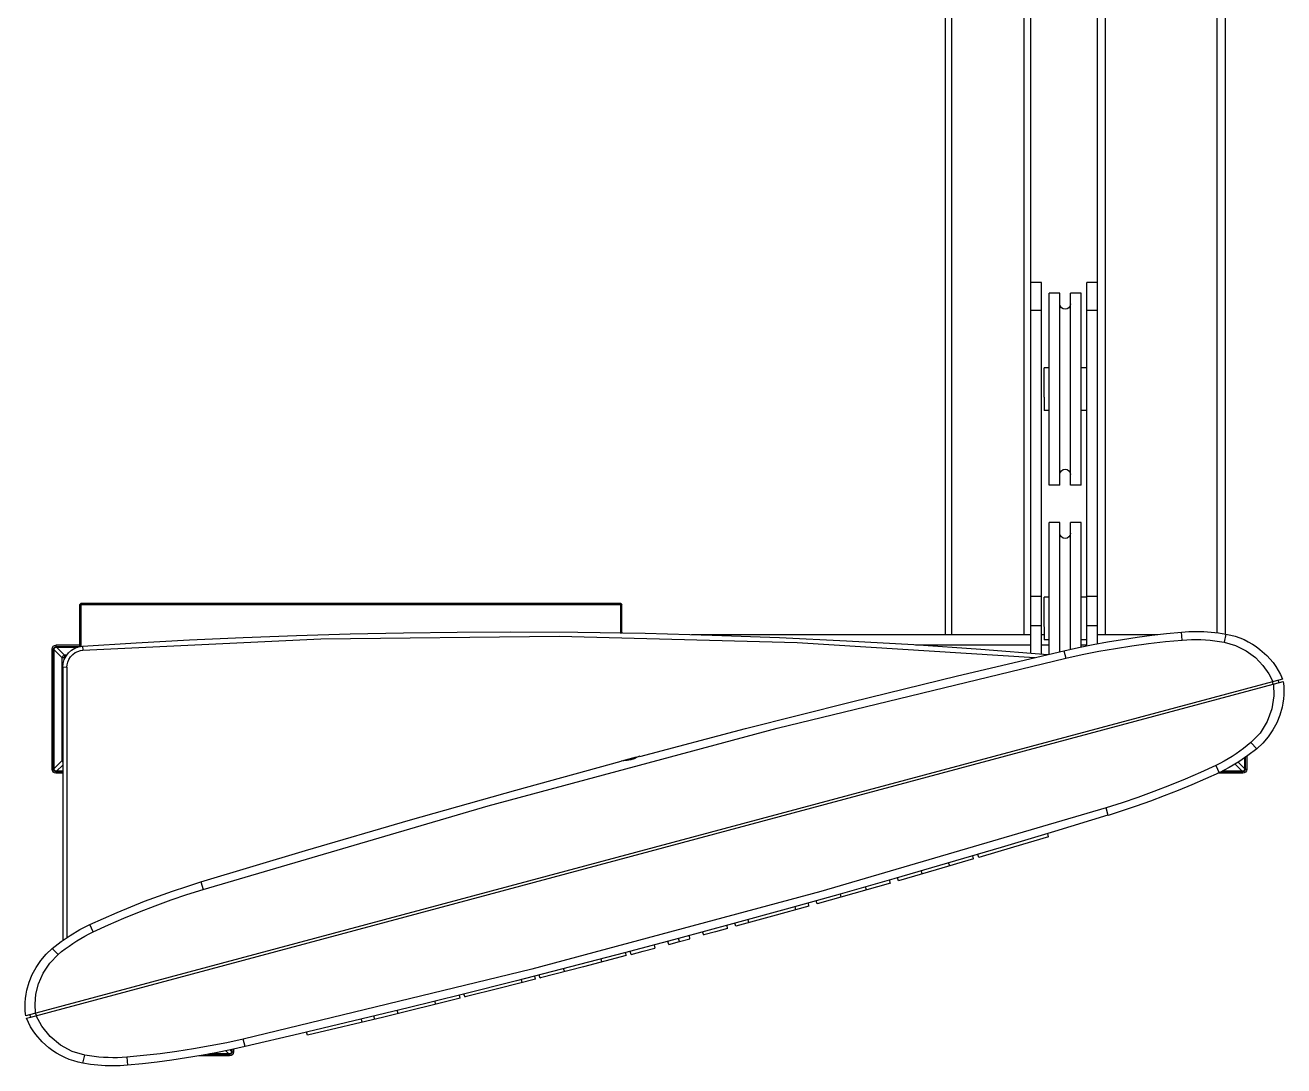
# Model space of a CAD drawing. Header units: millimetres. Extents: x 29224 to 62779, y 35576 to 54938.
# Drawn here: x 40014 to 40726, y 47058 to 47647 of the extents above; entities that cross this region are included whole.
import ezdxf

# ---------------------------------------------------------------- set-up
doc = ezdxf.new("R2010")
doc.units = ezdxf.units.MM
doc.linetypes.add('PEN_TYPE_1', pattern=[0])

# ---------------------------------------------------------------- blocks, each defined once
blk = doc.blocks.new('A$C022D36FF')
at = {"color": 7, "linetype": 'PEN_TYPE_1'}
for points in [[(1033.64, 238.98), (1033.64, 792.69)], [(1038.18, 244.17), (1038.18, 796.37)], [(992.14, 244.17), (992.14, 759.08)], [(995.9, 233.58), (995.9, 762.13)], [(947.59, 244.17), (947.59, 743.08)], [(951.35, 244.17), (951.35, 738.43)], [(1101.56, 245.18), (1101.56, 614.05)], [(1106.1, 244.45), (1106.1, 617.73)], [(1001.94, 443.44), (995.9, 443.44)], [(1001.94, 233.16), (1001.94, 443.44)], [(1033.64, 443.44), (1027.6, 443.44)], [(1027.6, 237.78), (1027.6, 443.44)], [(1012.38, 437.4), (1006.35, 437.4)], [(1006.35, 328.71), (1006.35, 437.4)], [(1012.38, 328.71), (1012.38, 437.4)], [(1024.46, 437.4), (1018.42, 437.4)], [(1018.42, 328.71), (1018.42, 437.4)], [(1024.46, 328.71), (1024.46, 437.4)], [(1018.42, 431.36), (1018.19, 430.19), (1017.54, 429.23), (1016.58, 428.58), (1015.4, 428.34), (1014.23, 428.58), (1013.27, 429.23), (1012.62, 430.19), (1012.38, 431.36)], [(1001.94, 427.54), (995.9, 427.54)], [(1033.64, 427.54), (1027.6, 427.54)], [(1006.35, 395.13), (1003.45, 395.13)], [(1003.45, 378.6), (1003.45, 395.13)], [(1027.6, 395.13), (1024.46, 395.13)], [(1003.45, 378.47), (1003.45, 370.98)], [(1006.35, 370.98), (1003.45, 370.98)], [(1027.6, 370.98), (1024.46, 370.98)], [(1012.38, 334.75), (1012.62, 335.92), (1013.27, 336.88), (1014.23, 337.52), (1015.4, 337.76), (1016.58, 337.52), (1017.54, 336.88), (1018.19, 335.92), (1018.42, 334.75)], [(1012.38, 328.71), (1006.35, 328.71)], [(1024.46, 328.71), (1018.42, 328.71)], [(1012.38, 307.57), (1006.35, 307.57)], [(1006.35, 233.03), (1006.35, 307.57)], [(1012.38, 234.46), (1012.38, 307.57)], [(1024.46, 307.57), (1018.42, 307.57)], [(1018.42, 235.82), (1018.42, 307.57)], [(1024.46, 237.16), (1024.46, 307.57)], [(1018.42, 301.53), (1018.19, 300.36), (1017.54, 299.4), (1016.58, 298.76), (1015.4, 298.52), (1014.23, 298.76), (1013.27, 299.4), (1012.62, 300.36), (1012.38, 301.53)], [(1001.94, 265.64), (995.9, 265.64)], [(1006.35, 265.3), (1003.45, 265.3)], [(1003.45, 248.76), (1003.45, 265.3)], [(1027.6, 265.3), (1024.46, 265.3)], [(1033.64, 265.64), (1027.6, 265.64)], [(457.37, 261.05), (458.12, 261.82)], [(457.37, 261.05), (457.37, 237.29)], [(458.12, 261.07), (457.75, 261.44)], [(763.77, 261.82), (458.12, 261.82)], [(763.77, 261.07), (458.12, 261.07)], [(458.12, 261.07), (458.12, 237.42)], [(763.77, 261.82), (764.52, 261.05)], [(763.77, 261.07), (764.14, 261.44)], [(763.77, 244.81), (763.77, 261.07)], [(764.52, 244.81), (764.52, 261.05)], [(459.18, 237.55), (489.44, 239.45), (519.71, 241.11), (549.99, 242.5), (580.28, 243.64), (610.58, 244.53), (640.89, 245.16), (671.21, 245.54), (701.53, 245.67), (739.58, 245.47), (777.63, 244.87), (815.66, 243.87), (853.68, 242.48), (891.69, 240.68), (929.68, 238.48), (967.64, 235.89), (1005.58, 232.89)], [(459.32, 235.29), (594.01, 241.8), (728.9, 243.3), (863.77, 239.76), (998.34, 231.2)], [(803.9, 244.17), (995.9, 244.17)], [(1001.94, 249.12), (995.9, 249.12)], [(1001.94, 244.17), (1003.45, 244.17)], [(1003.45, 248.63), (1003.45, 241.16)], [(1014.7, 235.01), (1022.93, 236.84), (1031.19, 238.52), (1039.48, 240.05), (1047.8, 241.44), (1056.13, 242.69), (1064.49, 243.79), (1072.87, 244.75), (1081.26, 245.56)], [(1033.64, 249.12), (1027.6, 249.12)], [(1033.64, 244.17), (1067.89, 244.17)], [(1081.26, 245.56), (1085.47, 245.83), (1089.7, 245.92), (1093.91, 245.82), (1098.11, 245.55), (1102.3, 245.09), (1106.46, 244.45)], [(1081.66, 241.03), (1081.26, 245.56)], [(1106.46, 244.45), (1105.35, 239.83)], [(1106.46, 244.45), (1109.12, 243.9), (1111.71, 243.18), (1114.24, 242.31), (1116.71, 241.29), (1119.09, 240.12), (1121.39, 238.81), (1123.6, 237.37), (1125.72, 235.79), (1129.65, 232.26), (1133.12, 228.26), (1134.68, 226.09), (1136.1, 223.82), (1137.38, 221.46), (1138.52, 219)], [(441.88, 235.95), (442.05, 236.8), (442.51, 237.5), (443.2, 237.96), (444.04, 238.14)], [(441.88, 235.95), (442.72, 235.95)], [(441.88, 167.84), (441.88, 235.95)], [(442.72, 235.95), (442.83, 236.47), (443.11, 236.9), (443.53, 237.18), (444.04, 237.29)], [(442.72, 167.84), (442.72, 235.95)], [(442.95, 235.63), (443.03, 236.08), (443.23, 236.48), (443.52, 236.78), (443.91, 236.98), (444.38, 237.05)], [(447.54, 231.04), (442.95, 235.63)], [(442.95, 235.63), (442.95, 168.18)], [(457.37, 238.14), (444.04, 238.14)], [(444.04, 238.14), (444.04, 237.29)], [(457.36, 237.29), (444.04, 237.29)], [(444.38, 237.05), (456.53, 237.05)], [(448.97, 232.46), (444.38, 237.05)], [(447.92, 225.52), (448.14, 227.85), (448.78, 230.02), (449.81, 232.01), (451.17, 233.77), (452.83, 235.24), (454.74, 236.4), (456.87, 237.19), (459.18, 237.57)], [(455.01, 233.94), (456.51, 234.65), (457.99, 235.09), (459.32, 235.29)], [(459.18, 237.57), (459.32, 235.29)], [(995.9, 238.14), (930.66, 238.14)], [(1006.35, 238.14), (1001.94, 238.14)], [(1006.35, 241.16), (1003.45, 241.16)], [(1015.82, 230.78), (1025.13, 232.83), (1034.49, 234.67), (1043.85, 236.33), (1053.25, 237.79), (1062.69, 239.06), (1072.17, 240.15), (1081.66, 241.03)], [(1027.6, 241.16), (1024.46, 241.16)], [(1027.6, 238.14), (1024.46, 238.14)], [(1081.66, 241.03), (1084.31, 241.21), (1086.96, 241.31), (1089.6, 241.34), (1092.24, 241.28), (1094.87, 241.15), (1097.51, 240.94), (1100.13, 240.64), (1102.75, 240.28), (1105.35, 239.83)], [(1105.35, 239.83), (1111.8, 238.01), (1117.87, 235.01), (1123.14, 231.14), (1127.42, 226.68), (1130.7, 222.02), (1133.01, 217.51)], [(447.54, 231.04), (447.65, 231.45), (447.87, 231.82), (448.18, 232.13), (448.55, 232.34), (448.97, 232.46)], [(449.25, 231.04), (447.54, 231.04)], [(447.54, 172.77), (447.54, 231.04)], [(450.15, 232.46), (448.97, 232.46)], [(448.97, 232.46), (448.97, 230.36)], [(450.31, 225.64), (450.41, 226.99), (450.75, 228.52), (451.4, 230.08), (452.36, 231.58), (453.6, 232.89), (455.01, 233.94)], [(527.31, 99.89), (688.7, 147.28), (852.34, 191.13), (1015.82, 230.78)], [(774.56, 175.21), (834.4, 190.93), (894.38, 206.14), (954.48, 220.83), (1014.71, 235.01)], [(1014.7, 235.01), (1015.82, 230.78)], [(1014.7, 235.01), (1014.71, 235.01)], [(450.31, 225.64), (447.92, 225.52)], [(447.92, 225.52), (447.92, 71)], [(450.31, 225.64), (450.31, 72.67)], [(1138.52, 219), (426.94, 28.32)], [(429.77, 27.59), (1138.9, 217.6)], [(1138.9, 217.6), (1139.13, 215.02), (1139.21, 212.44), (1139.14, 210.06), (1138.95, 207.71), (1138.63, 205.38), (1138.18, 203.08), (1136.92, 198.59), (1135.18, 194.27), (1132.99, 190.17), (1130.36, 186.32), (1127.31, 182.76), (1123.86, 179.53)], [(1133.25, 216.08), (1132.89, 217.48)], [(1133.38, 216.11), (1133.58, 209.38)], [(1136.44, 216.94), (1136.18, 218.38)], [(1133.58, 209.38), (1132.44, 202.07), (1129.78, 194.87), (1125.76, 188.4), (1120.59, 182.96)], [(1120.59, 182.96), (1118.55, 181.27), (1116.47, 179.64), (1114.34, 178.09), (1112.17, 176.58), (1109.96, 175.15), (1107.7, 173.78), (1105.4, 172.48), (1103.06, 171.24), (1100.67, 170.07)], [(1123.86, 179.53), (1118.89, 175.62), (1113.67, 172.05), (1108.23, 168.83), (1102.59, 165.97)], [(1123.86, 179.53), (1120.59, 182.96)], [(442.95, 168.18), (447.54, 172.77)], [(447.54, 172.77), (447.92, 172.77)], [(447.92, 171.94), (447.54, 172.77)], [(526.17, 104.1), (585.42, 121.94), (644.82, 139.27), (704.36, 156.09), (764.04, 172.4)], [(774.54, 175.23), (773.16, 174.68), (771.4, 173.88), (769.45, 173.19), (767.43, 172.8), (765.51, 172.62), (764.05, 172.41)], [(764.05, 172.41), (764.05, 172.4)], [(772.59, 174.69), (768.44, 173.59), (764.29, 172.48)], [(772.57, 174.69), (772.59, 174.69)], [(1113.4, 171.88), (1117.09, 168.18)], [(1117.09, 168.18), (1117.09, 174.33)], [(1117.33, 174.5), (1117.33, 167.84)], [(1118.18, 175.11), (1118.18, 167.84)], [(441.88, 167.84), (442.72, 167.84)], [(444.04, 165.67), (443.2, 165.85), (442.51, 166.31), (442.05, 167), (441.88, 167.84)], [(444.04, 166.52), (443.53, 166.62), (443.11, 166.91), (442.83, 167.33), (442.72, 167.84)], [(444.38, 166.75), (443.91, 166.83), (443.52, 167.03), (443.23, 167.33), (443.03, 167.73), (442.95, 168.18)], [(447.92, 166.52), (444.04, 166.52)], [(444.04, 166.52), (444.04, 165.67)], [(447.92, 165.67), (444.04, 165.67)], [(444.38, 166.75), (447.92, 170.3)], [(447.92, 166.75), (444.38, 166.75)], [(1100.67, 170.07), (1092.01, 166.1), (1083.27, 162.31), (1074.46, 158.68), (1065.57, 155.26), (1056.62, 152), (1047.62, 148.93), (1038.54, 146.05)], [(1102.59, 165.97), (1094.92, 162.47), (1087.18, 159.11), (1079.4, 155.88), (1071.56, 152.79), (1063.66, 149.84), (1055.71, 147.03), (1047.72, 144.35), (1039.68, 141.81)], [(1100.67, 170.07), (1102.59, 165.97)], [(1116, 165.67), (1101.94, 165.67)], [(1103.73, 166.52), (1116, 166.52)], [(1115.67, 166.75), (1104.23, 166.75)], [(1111.64, 170.8), (1115.67, 166.75)], [(1117.09, 168.18), (1117.02, 167.73), (1116.81, 167.33), (1116.52, 167.03), (1116.13, 166.83), (1115.67, 166.75)], [(1118.18, 167.84), (1118.01, 167), (1117.54, 166.31), (1116.85, 165.85), (1116, 165.67)], [(1117.33, 167.84), (1117.23, 167.33), (1116.94, 166.91), (1116.52, 166.62), (1116, 166.52)], [(1116, 165.67), (1116, 166.52)], [(1118.18, 167.84), (1117.33, 167.84)], [(1038.54, 146.05), (877.13, 98.63), (713.49, 54.79), (550.01, 15.14)], [(1039.68, 141.81), (1038.54, 146.05)], [(1039.66, 141.83), (1009.41, 132.65), (979.11, 123.6), (948.78, 114.69), (918.41, 105.91), (887.99, 97.26), (857.55, 88.74), (827.06, 80.36), (796.54, 72.11), (765.99, 63.99), (735.4, 56.01), (704.77, 48.16), (674.11, 40.45), (643.42, 32.87), (612.69, 25.42), (581.93, 18.1), (551.14, 10.92)], [(1005.94, 129.7), (986.24, 123.82), (966.54, 118)], [(1005.92, 129.69), (1005.6, 131.5)], [(963.49, 117.11), (942.31, 110.92), (921.11, 104.79)], [(950.08, 113.17), (949.46, 114.88)], [(963.52, 117.11), (963.21, 118.9)], [(966.55, 117.99), (965.92, 119.69)], [(966.55, 117.99), (966.54, 118)], [(934.54, 108.66), (934.13, 110.42)], [(463.25, 79.95), (470.92, 83.45), (478.65, 86.81), (486.44, 90.04), (494.28, 93.13), (502.18, 96.08), (510.12, 98.89), (518.11, 101.57), (526.15, 104.1)], [(465.17, 75.85), (473.83, 79.82), (482.57, 83.61), (491.39, 87.24), (500.26, 90.67), (509.21, 93.93), (518.23, 96.99), (527.31, 99.89)], [(526.15, 104.1), (527.31, 99.89)], [(916.49, 103.47), (895.8, 97.58), (875.1, 91.75)], [(902.94, 99.59), (902.33, 101.3)], [(916.42, 103.44), (916.11, 105.24)], [(921.08, 104.77), (920.46, 106.48)], [(921.08, 104.77), (921.11, 104.79)], [(875.05, 91.73), (874.43, 93.44)], [(888.54, 95.53), (888.23, 97.32)], [(870.34, 90.41), (849.69, 84.68), (829, 79)], [(862.95, 88.35), (862.55, 90.12)], [(870.39, 90.43), (870.08, 92.22)], [(875.05, 91.73), (875.1, 91.75)], [(441.97, 66.41), (446.95, 70.31), (452.17, 73.87), (457.61, 77.09), (463.25, 79.95)], [(465.17, 75.85), (463.25, 79.95)], [(824.3, 77.72), (823.97, 79.51)], [(828.95, 78.99), (828.34, 80.7)], [(828.95, 78.99), (829, 79)], [(836.41, 81.02), (835.89, 82.76)], [(445.25, 62.96), (447.28, 64.65), (449.36, 66.28), (451.5, 67.84), (453.66, 69.34), (455.87, 70.77), (458.14, 72.14), (460.43, 73.44), (462.78, 74.68), (465.17, 75.85)], [(791.03, 68.75), (797.01, 70.36), (803.01, 71.97)], [(797.02, 70.35), (796.55, 72.1)], [(802.96, 71.94), (802.65, 73.73)], [(810.77, 74.06), (810.15, 75.77)], [(810.77, 74.06), (810.82, 74.07)], [(824.25, 77.72), (817.54, 75.89), (810.82, 74.07)], [(426.94, 28.32), (426.7, 30.9), (426.63, 33.48), (426.69, 35.86), (426.89, 38.21), (427.21, 40.54), (427.66, 42.84), (428.92, 47.33), (430.65, 51.65), (432.84, 55.75), (435.47, 59.6), (438.52, 63.17), (441.97, 66.41)], [(441.97, 66.41), (445.25, 62.96)], [(766.91, 62.35), (766.62, 64.14)], [(769.71, 63.09), (769.09, 64.8)], [(769.76, 63.1), (776.48, 64.89), (783.2, 66.67)], [(783.25, 66.67), (782.93, 68.47)], [(791.06, 68.75), (790.45, 70.46)], [(791.06, 68.77), (791.03, 68.75)], [(432.45, 29.8), (432.21, 34.85), (432.7, 40.5), (434.18, 46.5), (436.8, 52.49), (440.56, 58.14), (445.25, 62.96)], [(766.94, 62.37), (742.65, 56.02), (718.33, 49.76)], [(753.12, 58.74), (752.77, 60.52)], [(769.71, 63.09), (769.76, 63.1)], [(715.46, 49.01), (715.15, 50.8)], [(718.28, 49.72), (717.61, 51.42)], [(732.08, 53.27), (731.48, 55)], [(715.51, 49.02), (695.59, 43.97), (675.65, 38.97)], [(707.97, 47.1), (707.57, 48.86)], [(718.28, 49.72), (718.33, 49.76)], [(672.82, 38.27), (629.64, 27.64), (586.41, 17.3)], [(659, 34.82), (658.66, 36.61)], [(672.83, 38.25), (672.56, 40.04)], [(675.65, 38.95), (675.01, 40.66)], [(675.65, 38.95), (675.65, 38.97)], [(429.77, 27.59), (429.31, 28.83)], [(432.96, 28.44), (432.57, 29.83)], [(637.89, 29.64), (637.29, 31.36)], [(427.31, 26.92), (429.64, 27.56)], [(459.37, 1.47), (456.72, 2.02), (454.12, 2.74), (451.59, 3.61), (449.13, 4.63), (446.75, 5.8), (444.44, 7.11), (442.23, 8.55), (440.11, 10.13), (436.19, 13.66), (432.71, 17.66), (431.16, 19.83), (429.74, 22.09), (428.45, 24.46), (427.31, 26.92)], [(436.08, 22.4), (432.83, 28.4)], [(460.48, 6.09), (453.32, 8.19), (446.63, 11.77), (440.74, 16.64), (436.08, 22.4)], [(617.46, 24.69), (617.04, 26.45)], [(624.49, 26.38), (624.18, 28.17)], [(550.01, 15.14), (540.71, 13.1), (531.36, 11.25), (521.99, 9.59), (512.58, 8.12), (503.14, 6.85)], [(551.14, 10.91), (550.01, 15.14)], [(586.42, 17.29), (585.81, 19.01)], [(586.42, 17.29), (586.41, 17.3)], [(551.14, 10.91), (542.9, 9.08), (534.64, 7.4), (526.35, 5.87), (518.04, 4.48), (509.7, 3.23), (501.34, 2.13), (492.97, 1.18), (484.57, 0.38)], [(540.22, 8.55), (542.02, 6.74)], [(543.44, 8.16), (543.37, 7.7), (543.18, 7.31), (542.87, 7.02), (542.48, 6.82), (542.02, 6.74)], [(544.53, 7.83), (544.36, 6.98), (543.89, 6.29), (543.2, 5.82), (542.35, 5.65)], [(543.68, 7.83), (543.58, 7.31), (543.29, 6.89), (542.87, 6.6), (542.35, 6.5)], [(542.58, 9.02), (543.44, 8.16)], [(543.44, 8.16), (543.44, 9.21)], [(543.68, 9.26), (543.68, 7.83)], [(544.53, 7.83), (543.68, 7.83)], [(544.53, 9.46), (544.53, 7.83)], [(551.14, 10.91), (551.14, 10.92)], [(459.37, 1.47), (460.48, 6.09)], [(484.57, 0.38), (480.36, 0.09), (476.15, 0), (471.93, 0.09), (467.73, 0.37), (463.54, 0.83), (459.37, 1.47)], [(484.18, 4.88), (481.53, 4.7), (478.87, 4.61), (476.24, 4.57), (473.6, 4.64), (470.96, 4.77), (468.33, 4.98), (465.71, 5.27), (463.1, 5.65), (460.48, 6.09)], [(503.14, 6.85), (493.67, 5.78), (484.18, 4.88)], [(484.18, 4.88), (484.57, 0.38)], [(542.35, 5.65), (525.01, 5.65)], [(529.77, 6.5), (542.35, 6.5)], [(542.02, 6.74), (531.09, 6.74)], [(542.35, 5.65), (542.35, 6.5)]]:
    blk.add_lwpolyline(points, dxfattribs=at)

msp = doc.modelspace()

# ---------------------------------------------------------------- block references
msp.add_blockref('A$C022D36FF', (39586.98, 47058.27))

doc.saveas('drawing.dxf')
